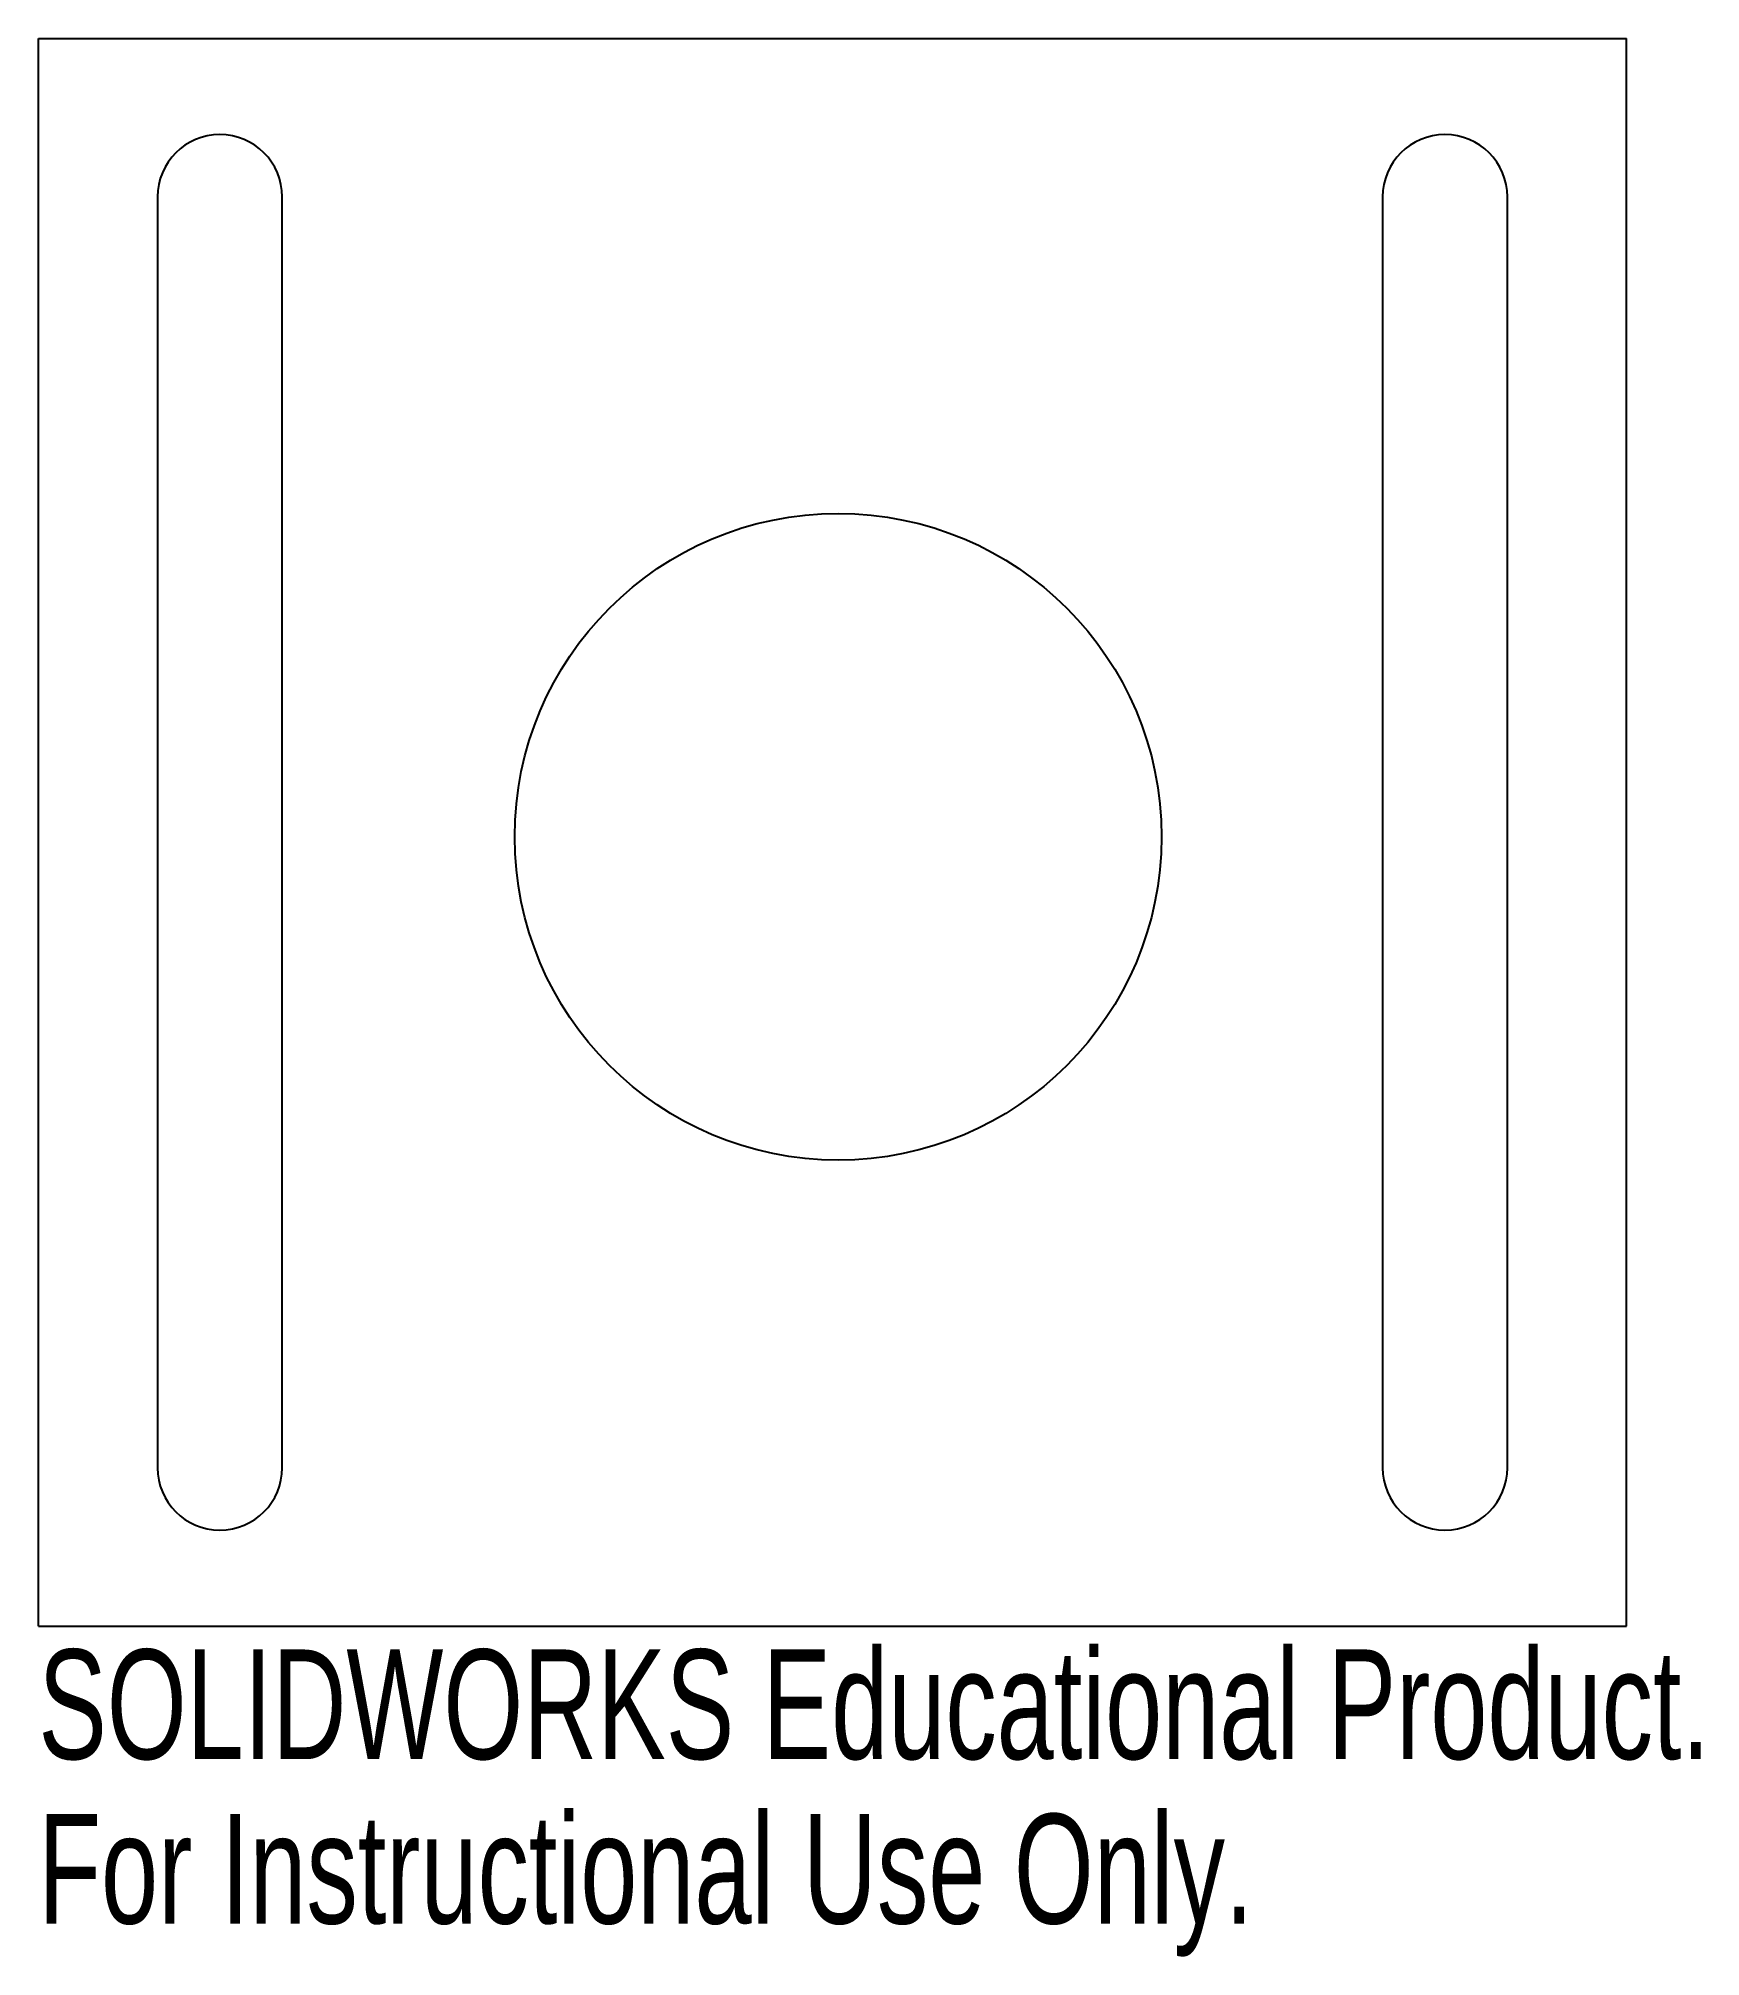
# Model space of a CAD drawing. Header units: millimetres. Extents: x 0 to 73.3, y -14.6 to 70.
import ezdxf

# ---------------------------------------------------------------- set-up
doc = ezdxf.new("R2010")
doc.units = ezdxf.units.MM
doc.styles.add('SLDTEXTSTYLE0', font='TXT', dxfattribs={"width": 0.7})

msp = doc.modelspace()

# ---------------------------------------------------------------- linework, layer by layer
at = {"color": 7, "linetype": 'Continuous', "lineweight": 25}
for p, q in [((0, 0), (0, 70)), ((0, 70), (70, 70)), ((70, 0), (70, 70)), ((5.25, 63.008), (5.25, 6.992)), ((10.75, 6.992), (10.75, 63.008)), ((59.25, 63.008), (59.25, 6.992)), ((64.75, 6.992), (64.75, 63.008)), ((0, 0), (70, 0))]:
    msp.add_line(p, q, dxfattribs=at)
msp.add_circle((35.251, 34.803), 14.255, dxfattribs=at)
for centre, start, end in [((8, 63.008), 0, 180), ((62, 63.008), 0, 180), ((8, 6.992), 180, 0), ((62, 6.992), 180, 0)]:
    msp.add_arc(centre, 2.75, start, end, dxfattribs=at)

# ---------------------------------------------------------------- texts
at = {"color": 7, "linetype": 'Continuous', "char_height": 4.83362, "attachment_point": 1, "style": 'SLDTEXTSTYLE0'}
for s, insert in [('SOLIDWORKS Educational Product.', (0, -1.02)), ('For Instructional Use Only.', (0, -8.27))]:
    msp.add_mtext(s, dxfattribs=dict(at, insert=insert))

doc.saveas('drawing.dxf')
